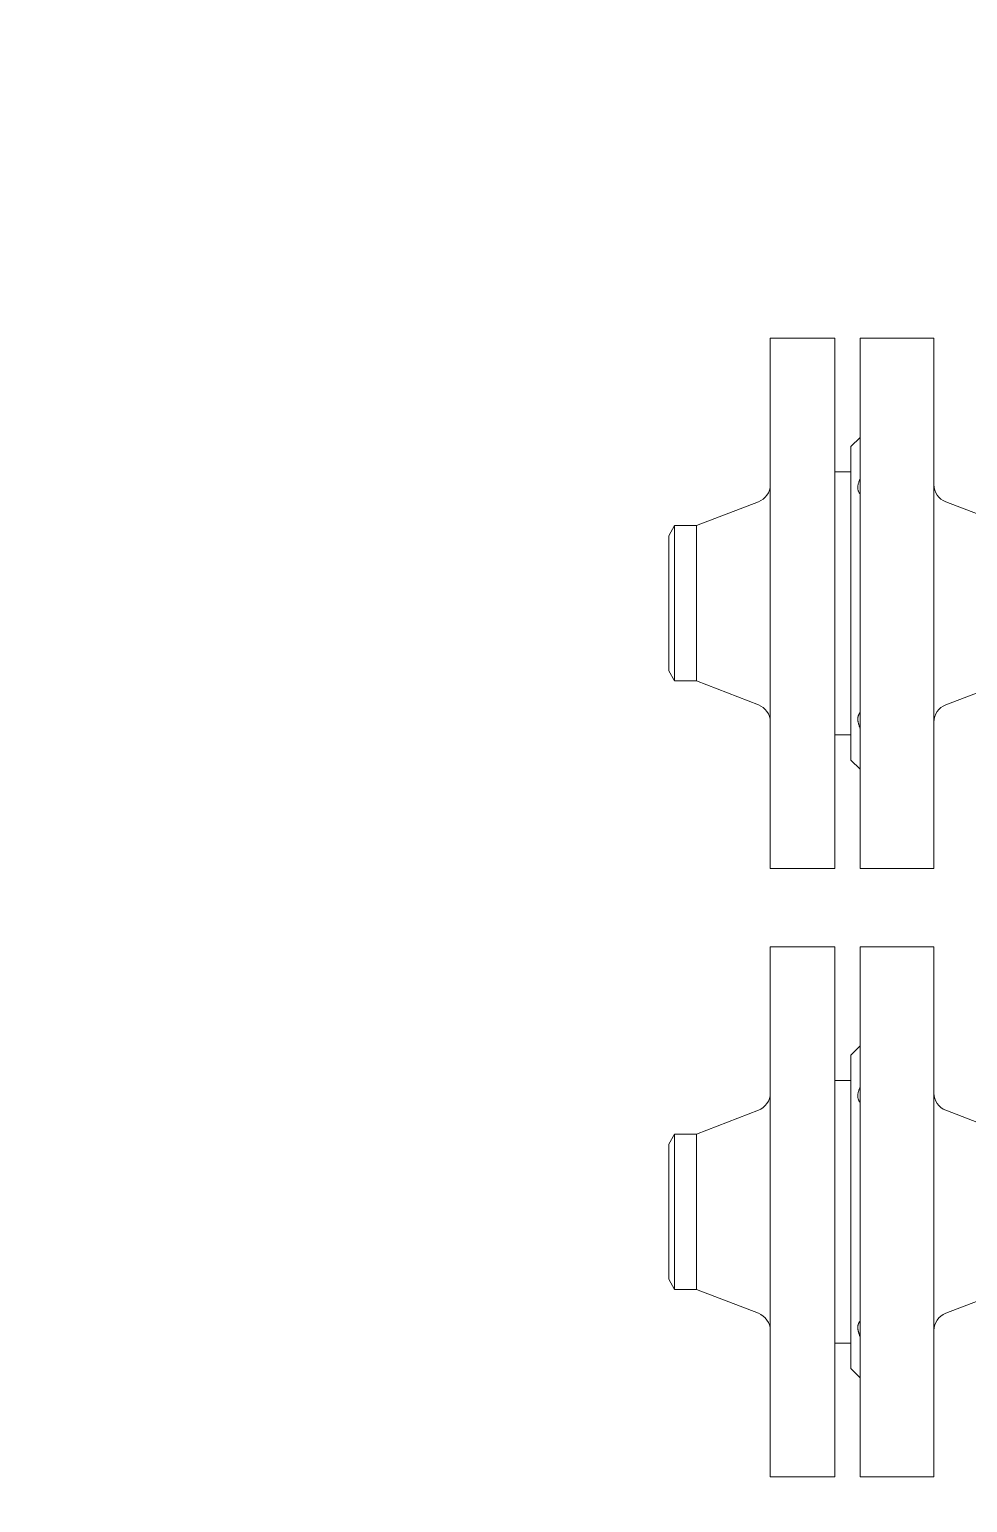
# Model space of a CAD drawing. Extents: x -965262 to 1142518, y -357520 to 71675.
# Drawn here: x -853221.9 to -853018.5, y -91018.9 to -90699.3 of the extents above; entities that cross this region are included whole.
import ezdxf

# ---------------------------------------------------------------- set-up
doc = ezdxf.new("R2010")
doc.units = 0
doc.header["$LTSCALE"] = 10
doc.layers.get('0').update_dxf_attribs({"linetype": 'CONTINUOUS', "lineweight": 30})
doc.layers.add('Оборудование', color=7, linetype='CONTINUOUS', lineweight=30)

msp = doc.modelspace()

# ---------------------------------------------------------------- hatches: boundary and pattern name
at = {"lineweight": 30, "true_color": 0x1b8828}
h = msp.add_hatch(color=106, dxfattribs=at)
h.dxf.hatch_style = 1
h.paths.add_polyline_path([(-851459.79, -90277.67), (-853359.79, -90277.67), (-853359.79, -94944.84), (-851459.79, -94944.84)])
h.paths.add_polyline_path([(-851559.79, -94844.84), (-853259.79, -94844.84), (-853259.79, -90344.85), (-851559.79, -90344.85)], flags=16)

# ---------------------------------------------------------------- linework, layer by layer
at = {"layer": 'Оборудование', "color": 7, "lineweight": 0}
for p, q in [((-853061.29, -90766.34, -2902.58), (-853061.29, -90864.5, -2902.58)), ((-853047.29, -90766.34, -2902.58), (-853061.29, -90766.34, -2902.58)), ((-853047.29, -90864.5, -2902.58), (-853047.29, -90766.34, -2902.58)), ((-853041.79, -90864.5, -2902.58), (-853041.79, -90766.34, -2902.58)), ((-853041.79, -90766.34, -2902.58), (-853025.79, -90766.34, -2902.58)), ((-853025.79, -90864.5, -2902.58), (-853025.79, -90766.34, -2902.58)), ((-853043.79, -90789.84, -2902.58), (-853041.79, -90787.84, -2902.58)), ((-853043.79, -90847.88, -2902.58), (-853043.79, -90789.84, -2902.58)), ((-853047.29, -90795.34, -2902.58), (-853043.79, -90795.34, -2902.58)), ((-853042.29, -90798.59, -2902.58), (-853042.28, -90798.44, -2902.58)), ((-853042.28, -90798.44, -2902.58), (-853042.26, -90798.28, -2902.58)), ((-853042.26, -90798.28, -2902.58), (-853042.23, -90798.12, -2902.58)), ((-853042.23, -90798.12, -2902.58), (-853042.2, -90797.95, -2902.58)), ((-853042.2, -90797.95, -2902.58), (-853042.16, -90797.78, -2902.58)), ((-853042.16, -90797.78, -2902.58), (-853042.11, -90797.62, -2902.58)), ((-853042.11, -90797.62, -2902.58), (-853042.06, -90797.45, -2902.58)), ((-853042.06, -90797.45, -2902.58), (-853042, -90797.27, -2902.58)), ((-853042, -90797.27, -2902.58), (-853041.94, -90797.1, -2902.58)), ((-853041.94, -90797.1, -2902.58), (-853041.87, -90796.92, -2902.58)), ((-853041.87, -90796.92, -2902.58), (-853041.79, -90796.75, -2902.58)), ((-853042.29, -90798.74, -2902.58), (-853042.29, -90798.59, -2902.58)), ((-853042.29, -90798.88, -2902.58), (-853042.29, -90798.74, -2902.58)), ((-853042.28, -90799.02, -2902.58), (-853042.29, -90798.88, -2902.58)), ((-853042.26, -90799.16, -2902.58), (-853042.28, -90799.02, -2902.58)), ((-853042.23, -90799.29, -2902.58), (-853042.26, -90799.16, -2902.58)), ((-853042.2, -90799.41, -2902.58), (-853042.23, -90799.29, -2902.58)), ((-853042.16, -90799.53, -2902.58), (-853042.2, -90799.41, -2902.58)), ((-853042.11, -90799.65, -2902.58), (-853042.16, -90799.53, -2902.58)), ((-853042.06, -90799.75, -2902.58), (-853042.11, -90799.65, -2902.58)), ((-853042, -90799.86, -2902.58), (-853042.06, -90799.75, -2902.58)), ((-853041.94, -90799.95, -2902.58), (-853042, -90799.86, -2902.58)), ((-853041.87, -90800.04, -2902.58), (-853041.94, -90799.95, -2902.58)), ((-853041.79, -90800.13, -2902.58), (-853041.87, -90800.04, -2902.58)), ((-853077.29, -90806.99, -2902.58), (-853063.86, -90801.82, -2902.58)), ((-853009.79, -90806.99, -2902.58), (-853023.23, -90801.82, -2902.58)), ((-853083.29, -90809.19, -2902.58), (-853082.02, -90806.99, -2902.58)), ((-853082.02, -90806.99, -2902.58), (-853082.02, -90835.75, -2902.58)), ((-853077.29, -90806.99, -2902.58), (-853082.02, -90806.99, -2902.58)), ((-853077.29, -90806.99, -2902.58), (-853077.29, -90835.75, -2902.58)), ((-853083.29, -90809.19, -2902.58), (-853083.29, -90834.2, -2902.58)), ((-853083.29, -90834.2, -2902.58), (-853083.29, -90838.49, -2902.58)), ((-853082.02, -90835.75, -2902.58), (-853082.02, -90840.69, -2902.58)), ((-853077.29, -90835.75, -2902.58), (-853077.29, -90840.69, -2902.58)), ((-853083.29, -90838.49, -2902.58), (-853082.02, -90840.69, -2902.58)), ((-853077.29, -90840.69, -2902.58), (-853082.02, -90840.69, -2902.58)), ((-853077.29, -90840.69, -2902.58), (-853063.86, -90845.85, -2902.58)), ((-853009.79, -90840.69, -2902.58), (-853023.23, -90845.85, -2902.58)), ((-853043.79, -90857.84, -2902.58), (-853043.79, -90847.88, -2902.58)), ((-853042.29, -90848.8, -2902.58), (-853042.28, -90848.73, -2902.58)), ((-853042.29, -90848.87, -2902.58), (-853042.29, -90848.8, -2902.58)), ((-853042.29, -90848.94, -2902.58), (-853042.29, -90848.87, -2902.58)), ((-853042.29, -90849.01, -2902.58), (-853042.29, -90848.94, -2902.58)), ((-853042.29, -90849.09, -2902.58), (-853042.29, -90849.01, -2902.58)), ((-853042.28, -90849.17, -2902.58), (-853042.29, -90849.09, -2902.58)), ((-853042.28, -90848.66, -2902.58), (-853042.27, -90848.59, -2902.58)), ((-853042.28, -90848.73, -2902.58), (-853042.28, -90848.66, -2902.58)), ((-853042.28, -90849.24, -2902.58), (-853042.28, -90849.17, -2902.58)), ((-853042.27, -90849.32, -2902.58), (-853042.28, -90849.24, -2902.58)), ((-853042.27, -90848.59, -2902.58), (-853042.26, -90848.52, -2902.58)), ((-853042.26, -90849.4, -2902.58), (-853042.27, -90849.32, -2902.58)), ((-853042.26, -90848.52, -2902.58), (-853042.25, -90848.45, -2902.58)), ((-853042.25, -90849.48, -2902.58), (-853042.26, -90849.4, -2902.58)), ((-853042.25, -90848.45, -2902.58), (-853042.23, -90848.39, -2902.58)), ((-853042.23, -90849.56, -2902.58), (-853042.25, -90849.48, -2902.58)), ((-853042.23, -90848.39, -2902.58), (-853042.22, -90848.33, -2902.58)), ((-853042.22, -90849.64, -2902.58), (-853042.23, -90849.56, -2902.58)), ((-853042.22, -90848.33, -2902.58), (-853042.2, -90848.26, -2902.58)), ((-853042.2, -90849.73, -2902.58), (-853042.22, -90849.64, -2902.58)), ((-853042.2, -90848.26, -2902.58), (-853042.18, -90848.2, -2902.58)), ((-853042.18, -90848.2, -2902.58), (-853042.16, -90848.14, -2902.58)), ((-853042.16, -90848.14, -2902.58), (-853042.14, -90848.09, -2902.58)), ((-853042.14, -90848.09, -2902.58), (-853042.11, -90848.03, -2902.58)), ((-853042.11, -90848.03, -2902.58), (-853042.09, -90847.98, -2902.58)), ((-853042.09, -90847.98, -2902.58), (-853042.06, -90847.92, -2902.58)), ((-853042.06, -90847.92, -2902.58), (-853042.03, -90847.87, -2902.58)), ((-853042.03, -90847.87, -2902.58), (-853042, -90847.82, -2902.58)), ((-853042, -90847.82, -2902.58), (-853041.97, -90847.77, -2902.58)), ((-853041.97, -90847.77, -2902.58), (-853041.94, -90847.72, -2902.58)), ((-853041.94, -90847.72, -2902.58), (-853041.9, -90847.68, -2902.58)), ((-853041.9, -90847.68, -2902.58), (-853041.87, -90847.63, -2902.58)), ((-853041.87, -90847.63, -2902.58), (-853041.83, -90847.59, -2902.58)), ((-853041.83, -90847.59, -2902.58), (-853041.79, -90847.55, -2902.58)), ((-853047.29, -90852.34, -2902.58), (-853043.79, -90852.34, -2902.58)), ((-853042.18, -90849.81, -2902.58), (-853042.2, -90849.73, -2902.58)), ((-853042.16, -90849.89, -2902.58), (-853042.18, -90849.81, -2902.58)), ((-853042.14, -90849.98, -2902.58), (-853042.16, -90849.89, -2902.58)), ((-853042.11, -90850.06, -2902.58), (-853042.14, -90849.98, -2902.58)), ((-853042.09, -90850.15, -2902.58), (-853042.11, -90850.06, -2902.58)), ((-853042.06, -90850.23, -2902.58), (-853042.09, -90850.15, -2902.58)), ((-853042.03, -90850.32, -2902.58), (-853042.06, -90850.23, -2902.58)), ((-853042, -90850.4, -2902.58), (-853042.03, -90850.32, -2902.58)), ((-853041.97, -90850.49, -2902.58), (-853042, -90850.4, -2902.58)), ((-853041.94, -90850.58, -2902.58), (-853041.97, -90850.49, -2902.58)), ((-853041.9, -90850.66, -2902.58), (-853041.94, -90850.58, -2902.58)), ((-853041.87, -90850.75, -2902.58), (-853041.9, -90850.66, -2902.58)), ((-853041.83, -90850.84, -2902.58), (-853041.87, -90850.75, -2902.58)), ((-853041.79, -90850.93, -2902.58), (-853041.83, -90850.84, -2902.58)), ((-853043.79, -90857.84, -2902.58), (-853041.79, -90859.84, -2902.58)), ((-853061.29, -90864.5, -2902.58), (-853061.29, -90881.34, -2902.58)), ((-853047.29, -90881.34, -2902.58), (-853047.29, -90864.5, -2902.58)), ((-853041.79, -90881.34, -2902.58), (-853041.79, -90864.5, -2902.58)), ((-853025.79, -90881.34, -2902.58), (-853025.79, -90864.5, -2902.58)), ((-853047.29, -90881.34, -2902.58), (-853061.29, -90881.34, -2902.58)), ((-853041.79, -90881.34, -2902.58), (-853025.79, -90881.34, -2902.58)), ((-853061.29, -90898.34, -2902.58), (-853061.29, -90996.5, -2902.58)), ((-853047.29, -90898.34, -2902.58), (-853061.29, -90898.34, -2902.58)), ((-853047.29, -90996.5, -2902.58), (-853047.29, -90898.34, -2902.58)), ((-853041.79, -90996.5, -2902.58), (-853041.79, -90898.34, -2902.58)), ((-853041.79, -90898.34, -2902.58), (-853025.79, -90898.34, -2902.58)), ((-853025.79, -90996.5, -2902.58), (-853025.79, -90898.34, -2902.58)), ((-853043.79, -90921.84, -2902.58), (-853041.79, -90919.84, -2902.58)), ((-853043.79, -90979.88, -2902.58), (-853043.79, -90921.84, -2902.58)), ((-853047.29, -90927.34, -2902.58), (-853043.79, -90927.34, -2902.58)), ((-853042.16, -90929.78, -2902.58), (-853042.11, -90929.62, -2902.58)), ((-853042.11, -90929.62, -2902.58), (-853042.06, -90929.45, -2902.58)), ((-853042.06, -90929.45, -2902.58), (-853042, -90929.27, -2902.58)), ((-853042, -90929.27, -2902.58), (-853041.94, -90929.1, -2902.58)), ((-853041.94, -90929.1, -2902.58), (-853041.87, -90928.92, -2902.58)), ((-853041.87, -90928.92, -2902.58), (-853041.79, -90928.75, -2902.58)), ((-853042.29, -90930.59, -2902.58), (-853042.28, -90930.43, -2902.58)), ((-853042.29, -90930.74, -2902.58), (-853042.29, -90930.59, -2902.58)), ((-853042.29, -90930.88, -2902.58), (-853042.29, -90930.74, -2902.58)), ((-853042.28, -90931.02, -2902.58), (-853042.29, -90930.88, -2902.58)), ((-853042.28, -90930.43, -2902.58), (-853042.26, -90930.28, -2902.58)), ((-853042.26, -90931.16, -2902.58), (-853042.28, -90931.02, -2902.58)), ((-853042.26, -90930.28, -2902.58), (-853042.23, -90930.12, -2902.58)), ((-853042.23, -90931.29, -2902.58), (-853042.26, -90931.16, -2902.58)), ((-853042.23, -90930.12, -2902.58), (-853042.2, -90929.95, -2902.58)), ((-853042.2, -90931.41, -2902.58), (-853042.23, -90931.29, -2902.58)), ((-853042.2, -90929.95, -2902.58), (-853042.16, -90929.78, -2902.58)), ((-853042.16, -90931.53, -2902.58), (-853042.2, -90931.41, -2902.58)), ((-853042.11, -90931.65, -2902.58), (-853042.16, -90931.53, -2902.58)), ((-853042.06, -90931.75, -2902.58), (-853042.11, -90931.65, -2902.58)), ((-853042, -90931.86, -2902.58), (-853042.06, -90931.75, -2902.58)), ((-853041.94, -90931.95, -2902.58), (-853042, -90931.86, -2902.58)), ((-853041.87, -90932.04, -2902.58), (-853041.94, -90931.95, -2902.58)), ((-853041.79, -90932.13, -2902.58), (-853041.87, -90932.04, -2902.58)), ((-853077.29, -90938.99, -2902.58), (-853063.86, -90933.82, -2902.58)), ((-853009.79, -90938.99, -2902.58), (-853023.23, -90933.82, -2902.58)), ((-853083.29, -90941.19, -2902.58), (-853082.02, -90938.99, -2902.58)), ((-853082.02, -90938.99, -2902.58), (-853082.02, -90967.75, -2902.58)), ((-853077.29, -90938.99, -2902.58), (-853082.02, -90938.99, -2902.58)), ((-853077.29, -90938.99, -2902.58), (-853077.29, -90967.75, -2902.58)), ((-853083.29, -90941.19, -2902.58), (-853083.29, -90966.2, -2902.58)), ((-853083.29, -90966.2, -2902.58), (-853083.29, -90970.49, -2902.58)), ((-853082.02, -90967.75, -2902.58), (-853082.02, -90972.69, -2902.58)), ((-853077.29, -90967.75, -2902.58), (-853077.29, -90972.69, -2902.58)), ((-853083.29, -90970.49, -2902.58), (-853082.02, -90972.69, -2902.58)), ((-853077.29, -90972.69, -2902.58), (-853082.02, -90972.69, -2902.58)), ((-853077.29, -90972.69, -2902.58), (-853063.86, -90977.85, -2902.58)), ((-853009.79, -90972.69, -2902.58), (-853023.23, -90977.85, -2902.58)), ((-853043.79, -90989.84, -2902.58), (-853043.79, -90979.88, -2902.58)), ((-853042.29, -90980.8, -2902.58), (-853042.28, -90980.73, -2902.58)), ((-853042.28, -90980.66, -2902.58), (-853042.27, -90980.59, -2902.58)), ((-853042.28, -90980.73, -2902.58), (-853042.28, -90980.66, -2902.58)), ((-853042.27, -90980.59, -2902.58), (-853042.26, -90980.52, -2902.58)), ((-853042.26, -90980.52, -2902.58), (-853042.25, -90980.45, -2902.58)), ((-853042.25, -90980.45, -2902.58), (-853042.23, -90980.39, -2902.58)), ((-853042.23, -90980.39, -2902.58), (-853042.22, -90980.33, -2902.58)), ((-853042.22, -90980.33, -2902.58), (-853042.2, -90980.26, -2902.58)), ((-853042.2, -90980.26, -2902.58), (-853042.18, -90980.2, -2902.58)), ((-853042.18, -90980.2, -2902.58), (-853042.16, -90980.14, -2902.58)), ((-853042.16, -90980.14, -2902.58), (-853042.14, -90980.09, -2902.58)), ((-853042.14, -90980.09, -2902.58), (-853042.11, -90980.03, -2902.58)), ((-853042.11, -90980.03, -2902.58), (-853042.09, -90979.98, -2902.58)), ((-853042.09, -90979.98, -2902.58), (-853042.06, -90979.92, -2902.58)), ((-853042.06, -90979.92, -2902.58), (-853042.03, -90979.87, -2902.58)), ((-853042.03, -90979.87, -2902.58), (-853042, -90979.82, -2902.58)), ((-853042, -90979.82, -2902.58), (-853041.97, -90979.77, -2902.58)), ((-853041.97, -90979.77, -2902.58), (-853041.94, -90979.72, -2902.58)), ((-853041.94, -90979.72, -2902.58), (-853041.9, -90979.68, -2902.58)), ((-853041.9, -90979.68, -2902.58), (-853041.87, -90979.63, -2902.58)), ((-853041.87, -90979.63, -2902.58), (-853041.83, -90979.59, -2902.58)), ((-853041.83, -90979.59, -2902.58), (-853041.79, -90979.55, -2902.58)), ((-853042.29, -90980.87, -2902.58), (-853042.29, -90980.8, -2902.58)), ((-853042.29, -90980.94, -2902.58), (-853042.29, -90980.87, -2902.58)), ((-853042.29, -90981.01, -2902.58), (-853042.29, -90980.94, -2902.58)), ((-853042.29, -90981.09, -2902.58), (-853042.29, -90981.01, -2902.58)), ((-853042.28, -90981.17, -2902.58), (-853042.29, -90981.09, -2902.58)), ((-853042.28, -90981.24, -2902.58), (-853042.28, -90981.17, -2902.58)), ((-853042.27, -90981.32, -2902.58), (-853042.28, -90981.24, -2902.58)), ((-853042.26, -90981.4, -2902.58), (-853042.27, -90981.32, -2902.58)), ((-853042.25, -90981.48, -2902.58), (-853042.26, -90981.4, -2902.58)), ((-853042.23, -90981.56, -2902.58), (-853042.25, -90981.48, -2902.58)), ((-853042.22, -90981.64, -2902.58), (-853042.23, -90981.56, -2902.58)), ((-853042.2, -90981.73, -2902.58), (-853042.22, -90981.64, -2902.58)), ((-853042.18, -90981.81, -2902.58), (-853042.2, -90981.73, -2902.58)), ((-853042.16, -90981.89, -2902.58), (-853042.18, -90981.81, -2902.58)), ((-853042.14, -90981.98, -2902.58), (-853042.16, -90981.89, -2902.58)), ((-853042.11, -90982.06, -2902.58), (-853042.14, -90981.98, -2902.58)), ((-853042.09, -90982.15, -2902.58), (-853042.11, -90982.06, -2902.58)), ((-853042.06, -90982.23, -2902.58), (-853042.09, -90982.15, -2902.58)), ((-853042.03, -90982.32, -2902.58), (-853042.06, -90982.23, -2902.58)), ((-853042, -90982.4, -2902.58), (-853042.03, -90982.32, -2902.58)), ((-853041.97, -90982.49, -2902.58), (-853042, -90982.4, -2902.58)), ((-853041.94, -90982.58, -2902.58), (-853041.97, -90982.49, -2902.58)), ((-853041.9, -90982.66, -2902.58), (-853041.94, -90982.58, -2902.58)), ((-853041.87, -90982.75, -2902.58), (-853041.9, -90982.66, -2902.58)), ((-853041.83, -90982.84, -2902.58), (-853041.87, -90982.75, -2902.58)), ((-853041.79, -90982.93, -2902.58), (-853041.83, -90982.84, -2902.58)), ((-853047.29, -90984.34, -2902.58), (-853043.79, -90984.34, -2902.58)), ((-853043.79, -90989.84, -2902.58), (-853041.79, -90991.84, -2902.58)), ((-853061.29, -90996.5, -2902.58), (-853061.29, -91013.34, -2902.58)), ((-853047.29, -91013.34, -2902.58), (-853047.29, -90996.5, -2902.58)), ((-853041.79, -91013.34, -2902.58), (-853041.79, -90996.5, -2902.58)), ((-853025.79, -91013.34, -2902.58), (-853025.79, -90996.5, -2902.58)), ((-853047.29, -91013.34, -2902.58), (-853061.29, -91013.34, -2902.58)), ((-853041.79, -91013.34, -2902.58), (-853025.79, -91013.34, -2902.58))]:
    msp.add_line(p, q, dxfattribs=at)
for centre, start, end in [((-853065.29, -90798.09, -2902.58), 291.0255, 0), ((-853021.79, -90798.09, -2902.58), 180, 248.9745), ((-853065.29, -90849.59, -2902.58), 0, 68.9745), ((-853021.79, -90849.59, -2902.58), 111.0255, 180), ((-853065.29, -90930.09, -2902.58), 291.0255, 0), ((-853021.79, -90930.09, -2902.58), 180, 248.9745), ((-853065.29, -90981.59, -2902.58), 0, 68.9745), ((-853021.79, -90981.59, -2902.58), 111.0255, 180)]:
    msp.add_arc(centre, 4, start, end, dxfattribs=at)

doc.saveas('drawing.dxf')
